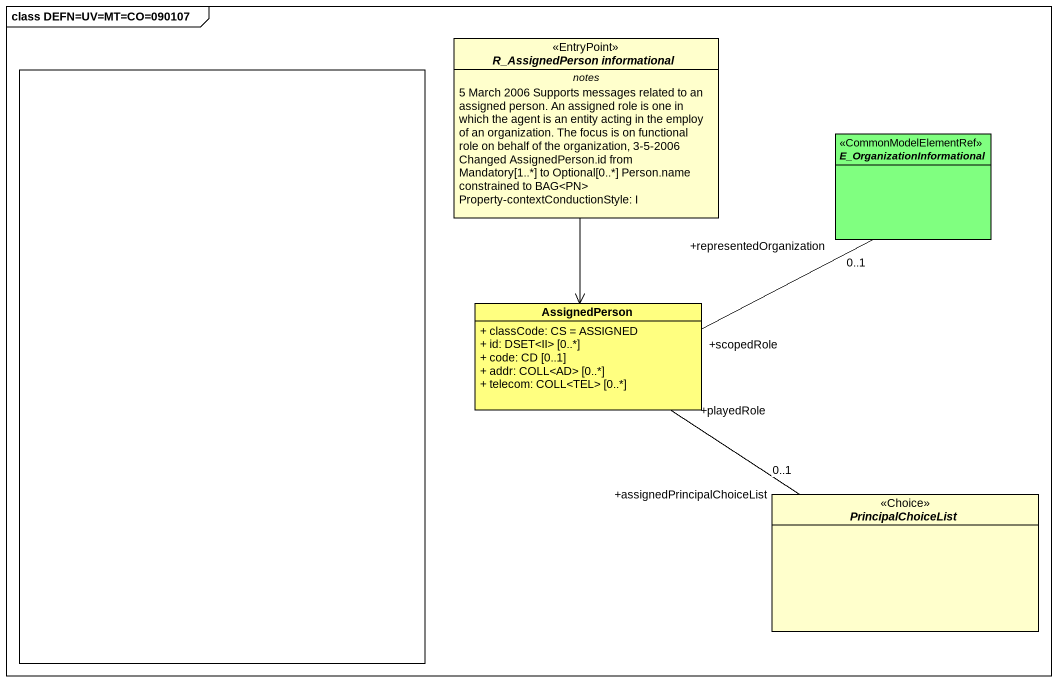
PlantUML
@startuml
mainframe class DEFN=UV=MT=CO=090107
allowmixing
hide circle
hide empty members
skinparam classAttributeIconSize 0
rectangle " " as rectangle1
interface "R_AssignedPerson informational" as R_AssignedPerson <<EntryPoint>> {
  -- notes --
  5 March 2006 Supports messages related to an assigned person. An assigned role is one in which the agent is an entity acting in the employ of an organization. The focus is on functional role on behalf of the organization, 3-5-2006 Changed AssignedPerson.id from Mandatory[1..*] to Optional[0..*] Person.name constrained to BAG<PN> Property-contextConductionStyle: I
}
interface E_OrganizationInformational <<CommonModelElementRef>> #80FF80
class AssignedPerson #FFFF80 {
  + classCode: CS = ASSIGNED
  + id: DSET<II> [0..*]
  + code: CD [0..1]
  + addr: COLL<AD> [0..*]
  + telecom: COLL<TEL> [0..*]
}
abstract class PrincipalChoiceList <<Choice>>
R_AssignedPerson --> AssignedPerson
E_OrganizationInformational "+representedOrganization\n0..1" -left- "+scopedRole" AssignedPerson
PrincipalChoiceList "+assignedPrincipalChoiceList\n0..1" -up- "+playedRole" AssignedPerson
@enduml
